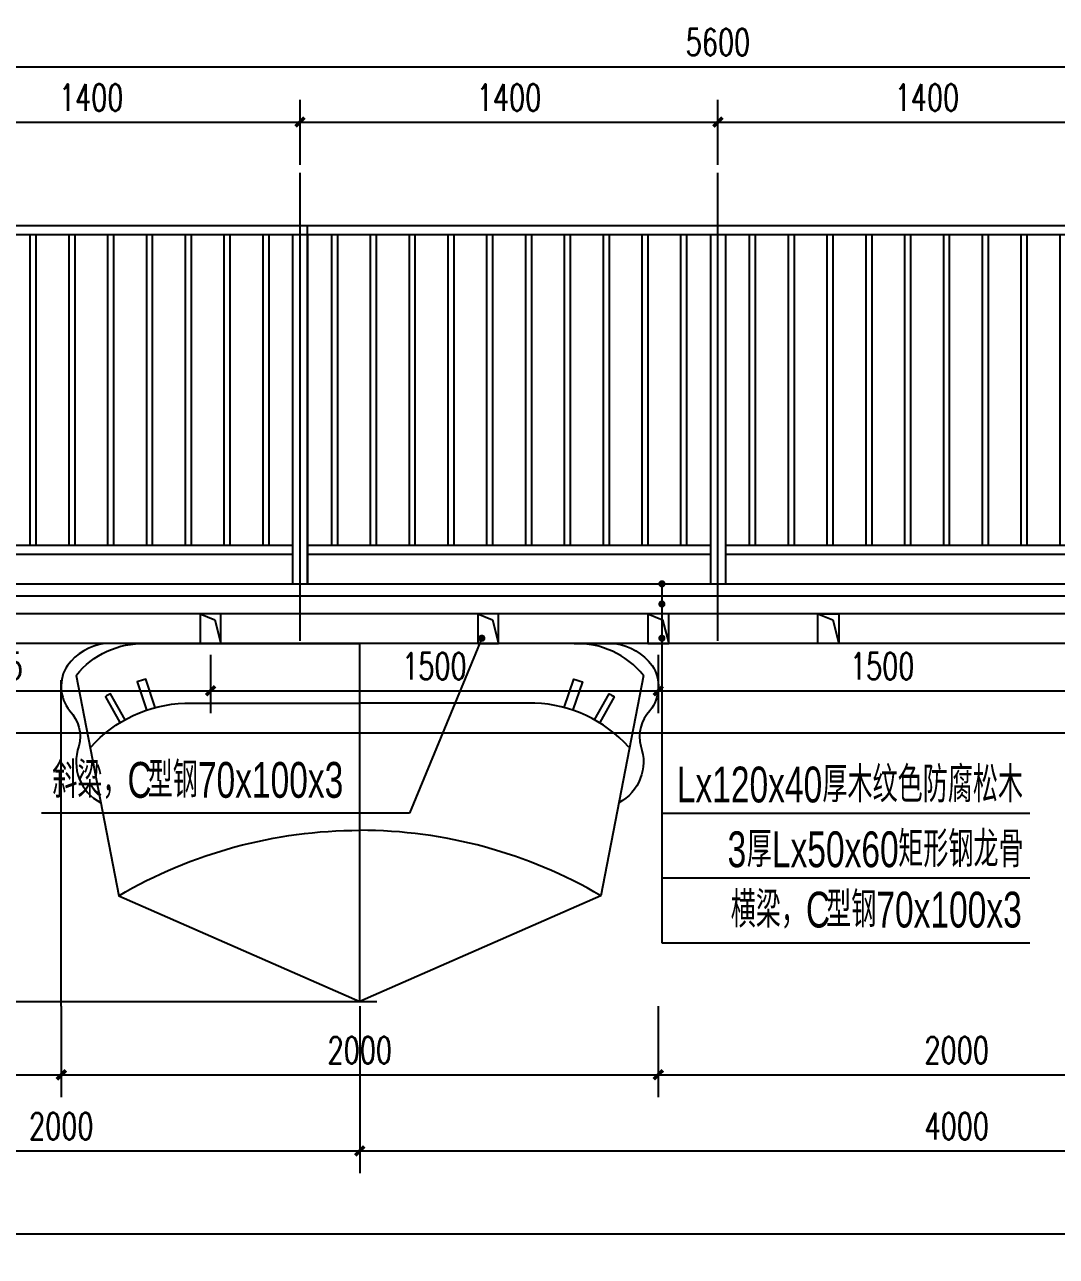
# Model space of a CAD drawing. Extents: x 1332 to 175445, y 256143 to 386027.
# Drawn here: x 77995 to 81452, y 270852 to 274980 of the extents above; entities that cross this region are included whole.
import ezdxf

# ---------------------------------------------------------------- set-up
doc = ezdxf.new("R2010")
doc.units = 0
doc.header["$LTSCALE"] = 10
doc.header["$MEASUREMENT"] = 0
doc.linetypes.add('DASH', pattern=[0.35, 0.25, -0.1])
doc.linetypes.add('DOTE', pattern=[2.42, 2, -0.2, 0.02, -0.2])
for name, color, linetype in [('00-Palm-道路中线', 1, 'DOTE'), ('00-园建', 4, 'Continuous'), ('00-填充', 8, 'Continuous'), ('00-立面细', 2, 'Continuous'), ('DIM_LEAD', 3, 'Continuous'), ('PUB_DIM', 3, 'Continuous'), ('PUB_TEXT', 7, 'Continuous')]:
    doc.layers.add(name, color=color, linetype=linetype)
doc.styles.add('_TCH_DIM_T3', font='SIMPLEX', dxfattribs={"width": 0.705882, "bigfont": 'GBCBIG'})
doc.styles.add('PALMstyle', font='HAIWENRS', dxfattribs={"width": 0.7, "bigfont": 'HZTXT'})
doc.linetypes.add('ZIGZAG', pattern='A,0.0001,-0.2,[131,ltypeshp.shx,S=0.2,R=0,X=-0.2,Y=0],-0.4,[131,ltypeshp.shx,S=0.2,R=180,X=0.2,Y=0],-0.2', length=0.8001)
doc.dimstyles.new('_TCH_ARCH&&30', dxfattribs={"dimtxt": 89.25, "dimasz": 30, "dimexe": 75, "dimexo": 90, "dimgap": 37.875, "dimtad": 1, "dimdec": 0, "dimrnd": 5, "dimzin": 0, "dimdsep": 46, "dimtxsty": '_TCH_DIM_T3', "dimblk": 'ARCHTICK', "dimcen": 0.09, "dimclrt": 7, "dimazin": 2, "dimtfac": 1, "dimtdec": 0, "dimtix": 1, "dimtmove": 2, "dimatfit": 3, "dimfxl": 0, "dimtolj": 1, "dimtzin": 0, "dimarcsym": 0})

# ---------------------------------------------------------------- blocks, each defined once
blk = doc.blocks.new('CS')
at = {"layer": '00-园建'}
for p, q in [((0, -1200), (0, 0)), ((-807.6, -845.2), (0, -1200)), ((807.6, -845.2), (0, -1200))]:
    blk.add_line(p, q, dxfattribs=at)
for points in [[(-950, -106.7, -0.23632), (-718.1, 0), (0, 0)], [(950, -106.7, 0.23632), (718.1, 0), (0, 0)], [(-854.9, 0, 0.194799), (-979.5, -73.1, 0.323645), (-971.9, -225.1, -0.256381), (-941.2, -344, 0.37414), (-867.7, -533.5, 8.704766)], [(854.9, 0, -0.194799), (979.5, -73.1, -0.323645), (971.9, -225.1, 0.256381), (941.2, -344, -0.37414), (867.7, -533.5, -8.704766)], [(-950, -106.7), (-807.6, -845.2, -0.13307), (0, -626, -0.125801)], [(-685, -214.5), (-717.2, -119.7, 0.013867), (-745.9, -128.5), (-714, -222.3)], [(950, -106.7), (807.6, -845.2, 0.13307), (0, -626, 0.125801)], [(685, -214.5), (717.2, -119.7, -0.013867), (745.9, -128.5), (714, -222.3)], [(-901.1, -347.4, -0.205442), (-586, -200), (0, -200)], [(-786.4, -255.5), (-835.1, -168.1, 0.009242), (-852.4, -178.2), (-803.9, -265.2)], [(901.1, -347.4, 0.205442), (586, -200), (0, -200)], [(786.4, -255.5), (835.1, -168.1, -0.009242), (852.4, -178.2), (803.9, -265.2)]]:
    blk.add_lwpolyline(points, format="xyb", dxfattribs=at)
for points in [[(-718.1, 0), (-854.9, 0)], [(718.1, 0), (854.9, 0)]]:
    blk.add_lwpolyline(points, dxfattribs=at)
blk = doc.blocks.new('L')
at = {"layer": '00-填充', "color": 8}
for p, q in [((1400, 1200), (0, 1200)), ((1400, 1170), (0, 1170)), ((105, 1170), (105, 130)), ((125, 1170), (125, 130)), ((235, 1170), (235, 130)), ((255, 1170), (255, 130)), ((365, 1170), (365, 130)), ((385, 1170), (385, 130)), ((495, 1170), (495, 130)), ((515, 1170), (515, 130)), ((625, 1170), (625, 130)), ((645, 1170), (645, 130)), ((755, 1170), (755, 130)), ((775, 1170), (775, 130)), ((885, 1170), (885, 130)), ((905, 1170), (905, 130)), ((1015, 1170), (1015, 130)), ((1035, 1170), (1035, 130)), ((1145, 1170), (1145, 130)), ((1165, 1170), (1165, 130)), ((1275, 1170), (1275, 130)), ((1295, 1170), (1295, 130)), ((1375, 1170), (1375, 0)), ((25, 130), (1375, 130)), ((40, 130), (1360, 130)), ((25, 100), (1375, 100)), ((40, 100), (1360, 100))]:
    blk.add_line(p, q, dxfattribs=at)
blk.add_lwpolyline([(25, 1170), (25, 0)], dxfattribs=at)
blk = doc.blocks.new('L1')
at = {"layer": '00-填充', "color": 8}
for p, q in [((-25, 1200), (1425, 1200)), ((-25, 0), (-25, 1200)), ((1400, 1200), (1400, 0)), ((1425, 1200), (1425, 0)), ((-25, 1170), (1425, 1170)), ((25, 1170), (25, 0)), ((105, 1170), (105, 130)), ((125, 1170), (125, 130)), ((235, 1170), (235, 130)), ((255, 1170), (255, 130)), ((365, 1170), (365, 130)), ((385, 1170), (385, 130)), ((495, 1170), (495, 130)), ((515, 1170), (515, 130)), ((625, 1170), (625, 130)), ((645, 1170), (645, 130)), ((755, 1170), (755, 130)), ((775, 1170), (775, 130)), ((885, 1170), (885, 130)), ((905, 1170), (905, 130)), ((1015, 1170), (1015, 130)), ((1035, 1170), (1035, 130)), ((1145, 1170), (1145, 130)), ((1165, 1170), (1165, 130)), ((1275, 1170), (1275, 130)), ((1295, 1170), (1295, 130)), ((1375, 130), (25, 130)), ((1360, 130), (40, 130)), ((1375, 100), (25, 100)), ((1360, 100), (40, 100))]:
    blk.add_line(p, q, dxfattribs=at)
blk.add_lwpolyline([(1375, 1170), (1375, 0)], dxfattribs=at)
blk = doc.blocks.new('_ArchTick')
at = {"color": 0, "linetype": 'ByBlock', "const_width": 0.4}
blk.add_lwpolyline([(-0.5, -0.5), (0.5, 0.5)], dxfattribs=at)
blk = doc.blocks.new('*D236')
at = {"layer": 'Defpoints', "color": 0, "transparency": 16777216}
for p in [(77118.2, 271780.2), (79118.2, 271780.2), (79118.2, 271205.4)]:
    blk.add_point(p, dxfattribs=at)
at = {"layer": 'PUB_DIM', "color": 0, "lineweight": -2, "transparency": 16777216}
for p, q in [((77118.2, 271690.2), (77118.2, 271130.4)), ((79118.2, 271690.2), (79118.2, 271130.4)), ((77118.2, 271205.4), (79118.2, 271205.4))]:
    blk.add_line(p, q, dxfattribs=at)
at = {"layer": 'PUB_DIM', "color": 0, "lineweight": -2, "transparency": 16777216, "xscale": 30, "yscale": 30, "zscale": 30, "rotation": 180}
blk.add_blockref('_ArchTick', (77118.2, 271205.4), dxfattribs=at)
at = {"layer": 'PUB_DIM', "color": 0, "lineweight": -2, "transparency": 16777216, "xscale": 30, "yscale": 30, "zscale": 30}
blk.add_blockref('_ArchTick', (79118.2, 271205.4), dxfattribs=at)
at = {"layer": 'PUB_DIM', "color": 7, "transparency": 16777216, "insert": (78118.2, 271287.9), "char_height": 89.25, "attachment_point": 5, "style": '_TCH_DIM_T3'}
blk.add_mtext('\\A1;2000', dxfattribs=at)
blk = doc.blocks.new('*D237')
at = {"layer": 'Defpoints', "color": 0, "transparency": 16777216}
for p in [(79118.2, 271780.2), (83118.2, 271780.2), (83118.2, 271205.4)]:
    blk.add_point(p, dxfattribs=at)
at = {"layer": 'PUB_DIM', "color": 0, "lineweight": -2, "transparency": 16777216}
for p, q in [((79118.2, 271690.2), (79118.2, 271130.4)), ((83118.2, 271690.2), (83118.2, 271130.4)), ((79118.2, 271205.4), (83118.2, 271205.4))]:
    blk.add_line(p, q, dxfattribs=at)
at = {"layer": 'PUB_DIM', "color": 0, "lineweight": -2, "transparency": 16777216, "xscale": 30, "yscale": 30, "zscale": 30, "rotation": 180}
blk.add_blockref('_ArchTick', (79118.2, 271205.4), dxfattribs=at)
at = {"layer": 'PUB_DIM', "color": 0, "lineweight": -2, "transparency": 16777216, "xscale": 30, "yscale": 30, "zscale": 30}
blk.add_blockref('_ArchTick', (83118.2, 271205.4), dxfattribs=at)
at = {"layer": 'PUB_DIM', "color": 7, "transparency": 16777216, "insert": (81118.2, 271287.9), "char_height": 89.25, "attachment_point": 5, "style": '_TCH_DIM_T3'}
blk.add_mtext('\\A1;4000', dxfattribs=at)
blk = doc.blocks.new('*D244')
at = {"layer": 'Defpoints', "color": 0, "transparency": 16777216}
for p in [(77118.2, 271780.2), (89118.2, 271780.2), (89118.2, 270926.8)]:
    blk.add_point(p, dxfattribs=at)
at = {"layer": 'PUB_DIM', "color": 0, "lineweight": -2, "transparency": 16777216}
for p, q in [((77118.2, 271690.2), (77118.2, 270851.8)), ((89118.2, 271690.2), (89118.2, 270851.8)), ((77118.2, 270926.8), (89118.2, 270926.8))]:
    blk.add_line(p, q, dxfattribs=at)
at = {"layer": 'PUB_DIM', "color": 0, "lineweight": -2, "transparency": 16777216, "xscale": 30, "yscale": 30, "zscale": 30, "rotation": 180}
blk.add_blockref('_ArchTick', (77118.2, 270926.8), dxfattribs=at)
at = {"layer": 'PUB_DIM', "color": 0, "lineweight": -2, "transparency": 16777216, "xscale": 30, "yscale": 30, "zscale": 30}
blk.add_blockref('_ArchTick', (89118.2, 270926.8), dxfattribs=at)
at = {"layer": 'PUB_DIM', "color": 7, "transparency": 16777216, "insert": (83118.2, 271009.3), "char_height": 89.25, "attachment_point": 5, "style": '_TCH_DIM_T3'}
blk.add_mtext('\\A1;12000', dxfattribs=at)
blk = doc.blocks.new('*D246')
at = {"layer": 'Defpoints', "color": 0, "transparency": 16777216}
for p in [(78918.2, 274653.2), (77518.2, 274419.4), (78918.2, 274419.4)]:
    blk.add_point(p, dxfattribs=at)
at = {"layer": 'PUB_DIM', "color": 0, "lineweight": -2, "transparency": 16777216}
for p, q in [((77518.2, 274509.4), (77518.2, 274728.2)), ((78918.2, 274509.4), (78918.2, 274728.2)), ((77518.2, 274653.2), (78918.2, 274653.2))]:
    blk.add_line(p, q, dxfattribs=at)
at = {"layer": 'PUB_DIM', "color": 0, "lineweight": -2, "transparency": 16777216, "xscale": 30, "yscale": 30, "zscale": 30, "rotation": 180}
blk.add_blockref('_ArchTick', (77518.2, 274653.2), dxfattribs=at)
at = {"layer": 'PUB_DIM', "color": 0, "lineweight": -2, "transparency": 16777216, "xscale": 30, "yscale": 30, "zscale": 30}
blk.add_blockref('_ArchTick', (78918.2, 274653.2), dxfattribs=at)
at = {"layer": 'PUB_DIM', "color": 7, "transparency": 16777216, "insert": (78218.2, 274735.7), "char_height": 89.25, "attachment_point": 5, "style": '_TCH_DIM_T3'}
blk.add_mtext('\\A1;1400', dxfattribs=at)
blk = doc.blocks.new('*D247')
at = {"layer": 'Defpoints', "color": 0, "transparency": 16777216}
for p in [(80318.2, 274653.2), (78918.2, 274419.4), (80318.2, 274419.4)]:
    blk.add_point(p, dxfattribs=at)
at = {"layer": 'PUB_DIM', "color": 0, "lineweight": -2, "transparency": 16777216}
for p, q in [((78918.2, 274509.4), (78918.2, 274728.2)), ((80318.2, 274509.4), (80318.2, 274728.2)), ((78918.2, 274653.2), (80318.2, 274653.2))]:
    blk.add_line(p, q, dxfattribs=at)
at = {"layer": 'PUB_DIM', "color": 0, "lineweight": -2, "transparency": 16777216, "xscale": 30, "yscale": 30, "zscale": 30, "rotation": 180}
blk.add_blockref('_ArchTick', (78918.2, 274653.2), dxfattribs=at)
at = {"layer": 'PUB_DIM', "color": 0, "lineweight": -2, "transparency": 16777216, "xscale": 30, "yscale": 30, "zscale": 30}
blk.add_blockref('_ArchTick', (80318.2, 274653.2), dxfattribs=at)
at = {"layer": 'PUB_DIM', "color": 7, "transparency": 16777216, "insert": (79618.2, 274735.7), "char_height": 89.25, "attachment_point": 5, "style": '_TCH_DIM_T3'}
blk.add_mtext('\\A1;1400', dxfattribs=at)
blk = doc.blocks.new('*D248')
at = {"layer": 'Defpoints', "color": 0, "transparency": 16777216}
for p in [(81718.2, 274653.2), (80318.2, 274419.4), (81718.2, 274419.4)]:
    blk.add_point(p, dxfattribs=at)
at = {"layer": 'PUB_DIM', "color": 0, "lineweight": -2, "transparency": 16777216}
for p, q in [((80318.2, 274509.4), (80318.2, 274728.2)), ((81718.2, 274509.4), (81718.2, 274728.2)), ((80318.2, 274653.2), (81718.2, 274653.2))]:
    blk.add_line(p, q, dxfattribs=at)
at = {"layer": 'PUB_DIM', "color": 0, "lineweight": -2, "transparency": 16777216, "xscale": 30, "yscale": 30, "zscale": 30, "rotation": 180}
blk.add_blockref('_ArchTick', (80318.2, 274653.2), dxfattribs=at)
at = {"layer": 'PUB_DIM', "color": 0, "lineweight": -2, "transparency": 16777216, "xscale": 30, "yscale": 30, "zscale": 30}
blk.add_blockref('_ArchTick', (81718.2, 274653.2), dxfattribs=at)
at = {"layer": 'PUB_DIM', "color": 7, "transparency": 16777216, "insert": (81018.2, 274735.7), "char_height": 89.25, "attachment_point": 5, "style": '_TCH_DIM_T3'}
blk.add_mtext('\\A1;1400', dxfattribs=at)
blk = doc.blocks.new('*D251')
at = {"layer": 'Defpoints', "color": 0, "transparency": 16777216}
for p in [(77118.2, 271780.2), (78118.2, 271780.2), (78118.2, 271460.1)]:
    blk.add_point(p, dxfattribs=at)
at = {"layer": 'PUB_DIM', "color": 0, "lineweight": -2, "transparency": 16777216}
for p, q in [((77118.2, 271690.2), (77118.2, 271385.1)), ((78118.2, 271690.2), (78118.2, 271385.1)), ((77118.2, 271460.1), (78118.2, 271460.1))]:
    blk.add_line(p, q, dxfattribs=at)
at = {"layer": 'PUB_DIM', "color": 0, "lineweight": -2, "transparency": 16777216, "xscale": 30, "yscale": 30, "zscale": 30, "rotation": 180}
blk.add_blockref('_ArchTick', (77118.2, 271460.1), dxfattribs=at)
at = {"layer": 'PUB_DIM', "color": 0, "lineweight": -2, "transparency": 16777216, "xscale": 30, "yscale": 30, "zscale": 30}
blk.add_blockref('_ArchTick', (78118.2, 271460.1), dxfattribs=at)
at = {"layer": 'PUB_DIM', "color": 7, "transparency": 16777216, "insert": (77618.2, 271542.6), "char_height": 89.25, "attachment_point": 5, "style": '_TCH_DIM_T3'}
blk.add_mtext('\\A1;1000', dxfattribs=at)
blk = doc.blocks.new('*D252')
at = {"layer": 'Defpoints', "color": 0, "transparency": 16777216}
for p in [(78118.2, 271780.2), (80118.2, 271780.2), (80118.2, 271460.1)]:
    blk.add_point(p, dxfattribs=at)
at = {"layer": 'PUB_DIM', "color": 0, "lineweight": -2, "transparency": 16777216}
for p, q in [((78118.2, 271690.2), (78118.2, 271385.1)), ((80118.2, 271690.2), (80118.2, 271385.1)), ((78118.2, 271460.1), (80118.2, 271460.1))]:
    blk.add_line(p, q, dxfattribs=at)
at = {"layer": 'PUB_DIM', "color": 0, "lineweight": -2, "transparency": 16777216, "xscale": 30, "yscale": 30, "zscale": 30, "rotation": 180}
blk.add_blockref('_ArchTick', (78118.2, 271460.1), dxfattribs=at)
at = {"layer": 'PUB_DIM', "color": 0, "lineweight": -2, "transparency": 16777216, "xscale": 30, "yscale": 30, "zscale": 30}
blk.add_blockref('_ArchTick', (80118.2, 271460.1), dxfattribs=at)
at = {"layer": 'PUB_DIM', "color": 7, "transparency": 16777216, "insert": (79118.2, 271542.6), "char_height": 89.25, "attachment_point": 5, "style": '_TCH_DIM_T3'}
blk.add_mtext('\\A1;2000', dxfattribs=at)
blk = doc.blocks.new('*D253')
at = {"layer": 'Defpoints', "color": 0, "transparency": 16777216}
for p in [(80118.2, 271780.2), (82117.7, 271780.2), (82117.7, 271460.1)]:
    blk.add_point(p, dxfattribs=at)
at = {"layer": 'PUB_DIM', "color": 0, "lineweight": -2, "transparency": 16777216}
for p, q in [((80118.2, 271690.2), (80118.2, 271385.1)), ((82117.7, 271690.2), (82117.7, 271385.1)), ((80118.2, 271460.1), (82117.7, 271460.1))]:
    blk.add_line(p, q, dxfattribs=at)
at = {"layer": 'PUB_DIM', "color": 0, "lineweight": -2, "transparency": 16777216, "xscale": 30, "yscale": 30, "zscale": 30, "rotation": 180}
blk.add_blockref('_ArchTick', (80118.2, 271460.1), dxfattribs=at)
at = {"layer": 'PUB_DIM', "color": 0, "lineweight": -2, "transparency": 16777216, "xscale": 30, "yscale": 30, "zscale": 30}
blk.add_blockref('_ArchTick', (82117.7, 271460.1), dxfattribs=at)
at = {"layer": 'PUB_DIM', "color": 7, "transparency": 16777216, "insert": (81117.9, 271542.6), "char_height": 89.25, "attachment_point": 5, "style": '_TCH_DIM_T3'}
blk.add_mtext('\\A1;2000', dxfattribs=at)
blk = doc.blocks.new('*D261')
at = {"layer": 'Defpoints', "color": 0, "transparency": 16777216}
for p in [(83118.2, 274838.6), (77518.2, 274522.6), (83118.2, 274522.6)]:
    blk.add_point(p, dxfattribs=at)
at = {"layer": 'PUB_DIM', "color": 0, "lineweight": -2, "transparency": 16777216}
for p, q in [((77518.2, 274612.6), (77518.2, 274913.6)), ((83118.2, 274612.6), (83118.2, 274913.6)), ((77518.2, 274838.6), (83118.2, 274838.6))]:
    blk.add_line(p, q, dxfattribs=at)
at = {"layer": 'PUB_DIM', "color": 0, "lineweight": -2, "transparency": 16777216, "xscale": 30, "yscale": 30, "zscale": 30, "rotation": 180}
blk.add_blockref('_ArchTick', (77518.2, 274838.6), dxfattribs=at)
at = {"layer": 'PUB_DIM', "color": 0, "lineweight": -2, "transparency": 16777216, "xscale": 30, "yscale": 30, "zscale": 30}
blk.add_blockref('_ArchTick', (83118.2, 274838.6), dxfattribs=at)
at = {"layer": 'PUB_DIM', "color": 7, "transparency": 16777216, "insert": (80318.2, 274921.1), "char_height": 89.25, "attachment_point": 5, "style": '_TCH_DIM_T3'}
blk.add_mtext('\\A1;5600', dxfattribs=at)
blk = doc.blocks.new('*D263')
at = {"layer": 'Defpoints', "color": 0, "transparency": 16777216}
for p in [(77143.2, 272957.6), (78618.2, 272957.6), (78618.2, 272747.4)]:
    blk.add_point(p, dxfattribs=at)
at = {"layer": 'PUB_DIM', "color": 0, "lineweight": -2, "transparency": 16777216}
for p, q in [((77143.2, 272867.6), (77143.2, 272672.4)), ((78618.2, 272867.6), (78618.2, 272672.4)), ((77143.2, 272747.4), (78618.2, 272747.4))]:
    blk.add_line(p, q, dxfattribs=at)
at = {"layer": 'PUB_DIM', "color": 0, "lineweight": -2, "transparency": 16777216, "xscale": 30, "yscale": 30, "zscale": 30, "rotation": 180}
blk.add_blockref('_ArchTick', (77143.2, 272747.4), dxfattribs=at)
at = {"layer": 'PUB_DIM', "color": 0, "lineweight": -2, "transparency": 16777216, "xscale": 30, "yscale": 30, "zscale": 30}
blk.add_blockref('_ArchTick', (78618.2, 272747.4), dxfattribs=at)
at = {"layer": 'PUB_DIM', "color": 7, "transparency": 16777216, "insert": (77880.7, 272829.9), "char_height": 89.25, "attachment_point": 5, "style": '_TCH_DIM_T3'}
blk.add_mtext('\\A1;1475', dxfattribs=at)
blk = doc.blocks.new('*D264')
at = {"layer": 'Defpoints', "color": 0, "transparency": 16777216}
for p in [(78618.2, 272957.6), (80118.2, 272957.6), (80118.2, 272747.4)]:
    blk.add_point(p, dxfattribs=at)
at = {"layer": 'PUB_DIM', "color": 0, "lineweight": -2, "transparency": 16777216}
for p, q in [((78618.2, 272867.6), (78618.2, 272672.4)), ((80118.2, 272867.6), (80118.2, 272672.4)), ((78618.2, 272747.4), (80118.2, 272747.4))]:
    blk.add_line(p, q, dxfattribs=at)
at = {"layer": 'PUB_DIM', "color": 0, "lineweight": -2, "transparency": 16777216, "xscale": 30, "yscale": 30, "zscale": 30, "rotation": 180}
blk.add_blockref('_ArchTick', (78618.2, 272747.4), dxfattribs=at)
at = {"layer": 'PUB_DIM', "color": 0, "lineweight": -2, "transparency": 16777216, "xscale": 30, "yscale": 30, "zscale": 30}
blk.add_blockref('_ArchTick', (80118.2, 272747.4), dxfattribs=at)
at = {"layer": 'PUB_DIM', "color": 7, "transparency": 16777216, "insert": (79368.2, 272829.9), "char_height": 89.25, "attachment_point": 5, "style": '_TCH_DIM_T3'}
blk.add_mtext('\\A1;1500', dxfattribs=at)
blk = doc.blocks.new('*D265')
at = {"layer": 'Defpoints', "color": 0, "transparency": 16777216}
for p in [(80118.2, 272957.6), (81618.2, 272957.6), (81618.2, 272747.4)]:
    blk.add_point(p, dxfattribs=at)
at = {"layer": 'PUB_DIM', "color": 0, "lineweight": -2, "transparency": 16777216}
for p, q in [((80118.2, 272867.6), (80118.2, 272672.4)), ((81618.2, 272867.6), (81618.2, 272672.4)), ((80118.2, 272747.4), (81618.2, 272747.4))]:
    blk.add_line(p, q, dxfattribs=at)
at = {"layer": 'PUB_DIM', "color": 0, "lineweight": -2, "transparency": 16777216, "xscale": 30, "yscale": 30, "zscale": 30, "rotation": 180}
blk.add_blockref('_ArchTick', (80118.2, 272747.4), dxfattribs=at)
at = {"layer": 'PUB_DIM', "color": 0, "lineweight": -2, "transparency": 16777216, "xscale": 30, "yscale": 30, "zscale": 30}
blk.add_blockref('_ArchTick', (81618.2, 272747.4), dxfattribs=at)
at = {"layer": 'PUB_DIM', "color": 7, "transparency": 16777216, "insert": (80868.2, 272829.9), "char_height": 89.25, "attachment_point": 5, "style": '_TCH_DIM_T3'}
blk.add_mtext('\\A1;1500', dxfattribs=at)

msp = doc.modelspace()

# ---------------------------------------------------------------- linework, layer by layer
at = {"layer": '00-Palm-道路中线', "ltscale": 0.1}
for points in [[(78918.2, 272914.8), (78918.2, 274482.9)], [(80318.2, 272914.8), (80318.2, 274482.9)]]:
    msp.add_lwpolyline(points, dxfattribs=at)
at = {"layer": '00-园建'}
for p, q in [((77143.2, 273105.6), (89093.2, 273105.6)), ((89103.2, 272905.6), (77118.2, 272905.6))]:
    msp.add_line(p, q, dxfattribs=at)
at = {"layer": '00-园建', "color": 5, "linetype": 'ZIGZAG', "ltscale": 0.2}
msp.add_line((89862.5, 272605.6), (76373.9, 272605.6), dxfattribs=at)
at = {"layer": '00-园建'}
msp.add_lwpolyline([(77143.2, 273065.6), (89093.2, 273065.6)], dxfattribs=at)
msp.add_lwpolyline([(78583.2, 272905.6), (78653.2, 272905.6), (78653.2, 273005.6), (78583.2, 273005.6)], close=True, dxfattribs=at)
at = {"layer": '00-填充', "color": 8}
msp.add_line((89093.2, 273005.6), (77143.2, 273005.6), dxfattribs=at)
for points in [[(78583.2, 273005.6), (78632.5, 272984.6), (78653.2, 272905.6)], [(79513.2, 273005.6), (79562.5, 272984.6), (79583.2, 272905.6)], [(80083.2, 273005.6), (80132.5, 272984.6), (80153.2, 272905.6)], [(80653.2, 273005.6), (80702.5, 272984.6), (80723.2, 272905.6)]]:
    msp.add_lwpolyline(points, dxfattribs=at)
for points in [[(79513.2, 272905.6), (79583.2, 272905.6), (79583.2, 273005.6), (79513.2, 273005.6)], [(80723.2, 272905.6), (80653.2, 272905.6), (80653.2, 273005.6), (80723.2, 273005.6)]]:
    msp.add_lwpolyline(points, close=True, dxfattribs=at)
at = {"layer": '00-立面细'}
msp.add_lwpolyline([(80083.2, 272905.6), (80153.2, 272905.6), (80153.2, 273005.6), (80083.2, 273005.6)], close=True, dxfattribs=at)
at = {"layer": 'DIM_LEAD'}
for p, q in [((80130.4, 273105.6), (80130.4, 272120)), ((80130.4, 273038), (80130.4, 272337.1)), ((79527.1, 272923.5), (79284.5, 272337.5)), ((80130.4, 272923.5), (80130.4, 271902.8)), ((79284.5, 272337.5), (78052, 272337.5)), ((80130.4, 272337.1), (81362.9, 272337.1)), ((80130.4, 272120), (81362.9, 272120)), ((80130.4, 271902.8), (81362.9, 271902.8))]:
    msp.add_line(p, q, dxfattribs=at)
at = {"layer": 'DIM_LEAD', "const_width": 12}
for points in [[(80130.4, 273111.6, 1), (80130.4, 273099.6, 1)], [(80130.4, 273044, 1), (80130.4, 273032, 1)], [(79529.4, 272929, 1), (79524.8, 272917.9, 1)], [(80130.4, 272929.5, 1), (80130.4, 272917.5, 1)]]:
    msp.add_lwpolyline(points, format="xyb", close=True, dxfattribs=at)
at = {"layer": 'PUB_DIM', "color": 250, "linetype": 'DASH'}
for points in [[(78118.2, 271690.2), (78118.2, 272782.6)], [(76229.8, 271705.6), (79176.8, 271705.6)]]:
    msp.add_lwpolyline(points, dxfattribs=at)

# ---------------------------------------------------------------- block references
at = {"layer": '00-园建', "xscale": -1}
msp.add_blockref('L1', (78918.2, 273105.6), dxfattribs=at)
at = {"layer": '00-园建'}
for name, p in [('L', (78918.2, 273105.6)), ('L', (80318.2, 273105.6)), ('CS', (79118.2, 272905.6))]:
    msp.add_blockref(name, p, dxfattribs=at)

# ---------------------------------------------------------------- texts
at = {"layer": 'PUB_TEXT', "style": 'PALMstyle', "width": 0.7}
for s, p in [('斜梁，', (78088, 272388.6)), ('型钢', (78407.8, 272388.6)), ('C', (78340, 272388.6)), ('70x100x3', (78575.8, 272388.6)), ('Lx120x40', (80180.3, 272373.1)), ('厚木纹色防腐松木', (80668.1, 272373.1)), ('3', (80350.3, 272156)), ('厚', (80414.9, 272156)), ('Lx50x60', (80498.9, 272156)), ('矩形钢龙骨', (80922.1, 272156)), ('横梁，', (80360.9, 271953.9)), ('C', (80612.9, 271953.9)), ('型钢', (80680.8, 271953.9)), ('70x100x3', (80848.8, 271953.9))]:
    msp.add_text(s, height=120, dxfattribs=at).set_placement(p)

# ---------------------------------------------------------------- dimensions: what is measured, and where the dimension line sits
at = {"layer": 'PUB_DIM'}
for p1, p2, distance, picture, middle in [((77518.2, 274522.6), (83118.2, 274522.6), 316, '*D261', (80318.2, 274921.1)), ((77518.2, 274419.4), (78918.2, 274419.4), 233.7, '*D246', (78218.2, 274735.7)), ((78918.2, 274419.4), (80318.2, 274419.4), 233.7, '*D247', (79618.2, 274735.7)), ((80318.2, 274419.4), (81718.2, 274419.4), 233.7, '*D248', (81018.2, 274735.7)), ((77143.2, 272957.6), (78618.2, 272957.6), -210.3, '*D263', (77880.7, 272829.9)), ((78618.2, 272957.6), (80118.2, 272957.6), -210.3, '*D264', (79368.2, 272829.9)), ((80118.2, 272957.6), (81618.2, 272957.6), -210.3, '*D265', (80868.2, 272829.9)), ((77118.2, 271780.2), (79118.2, 271780.2), -574.8, '*D236', (78118.2, 271287.9)), ((77118.2, 271780.2), (89118.2, 271780.2), -853.3, '*D244', (83118.2, 271009.3)), ((77118.2, 271780.2), (78118.2, 271780.2), -320.1, '*D251', (77618.2, 271542.6)), ((78118.2, 271780.2), (80118.2, 271780.2), -320.1, '*D252', (79118.2, 271542.6)), ((79118.2, 271780.2), (83118.2, 271780.2), -574.8, '*D237', (81118.2, 271287.9)), ((80118.1688, 271780.165), (82117.7085, 271780.165), -320.101, '*D253', (81117.9387, 271542.564))]:
    dim = msp.add_aligned_dim(p1=p1, p2=p2, distance=distance, dimstyle='_TCH_ARCH&&30', dxfattribs=at)
    dim.commit()
    dim.dimension.update_dxf_attribs({"geometry": picture, "text_midpoint": middle})

doc.saveas('drawing.dxf')
